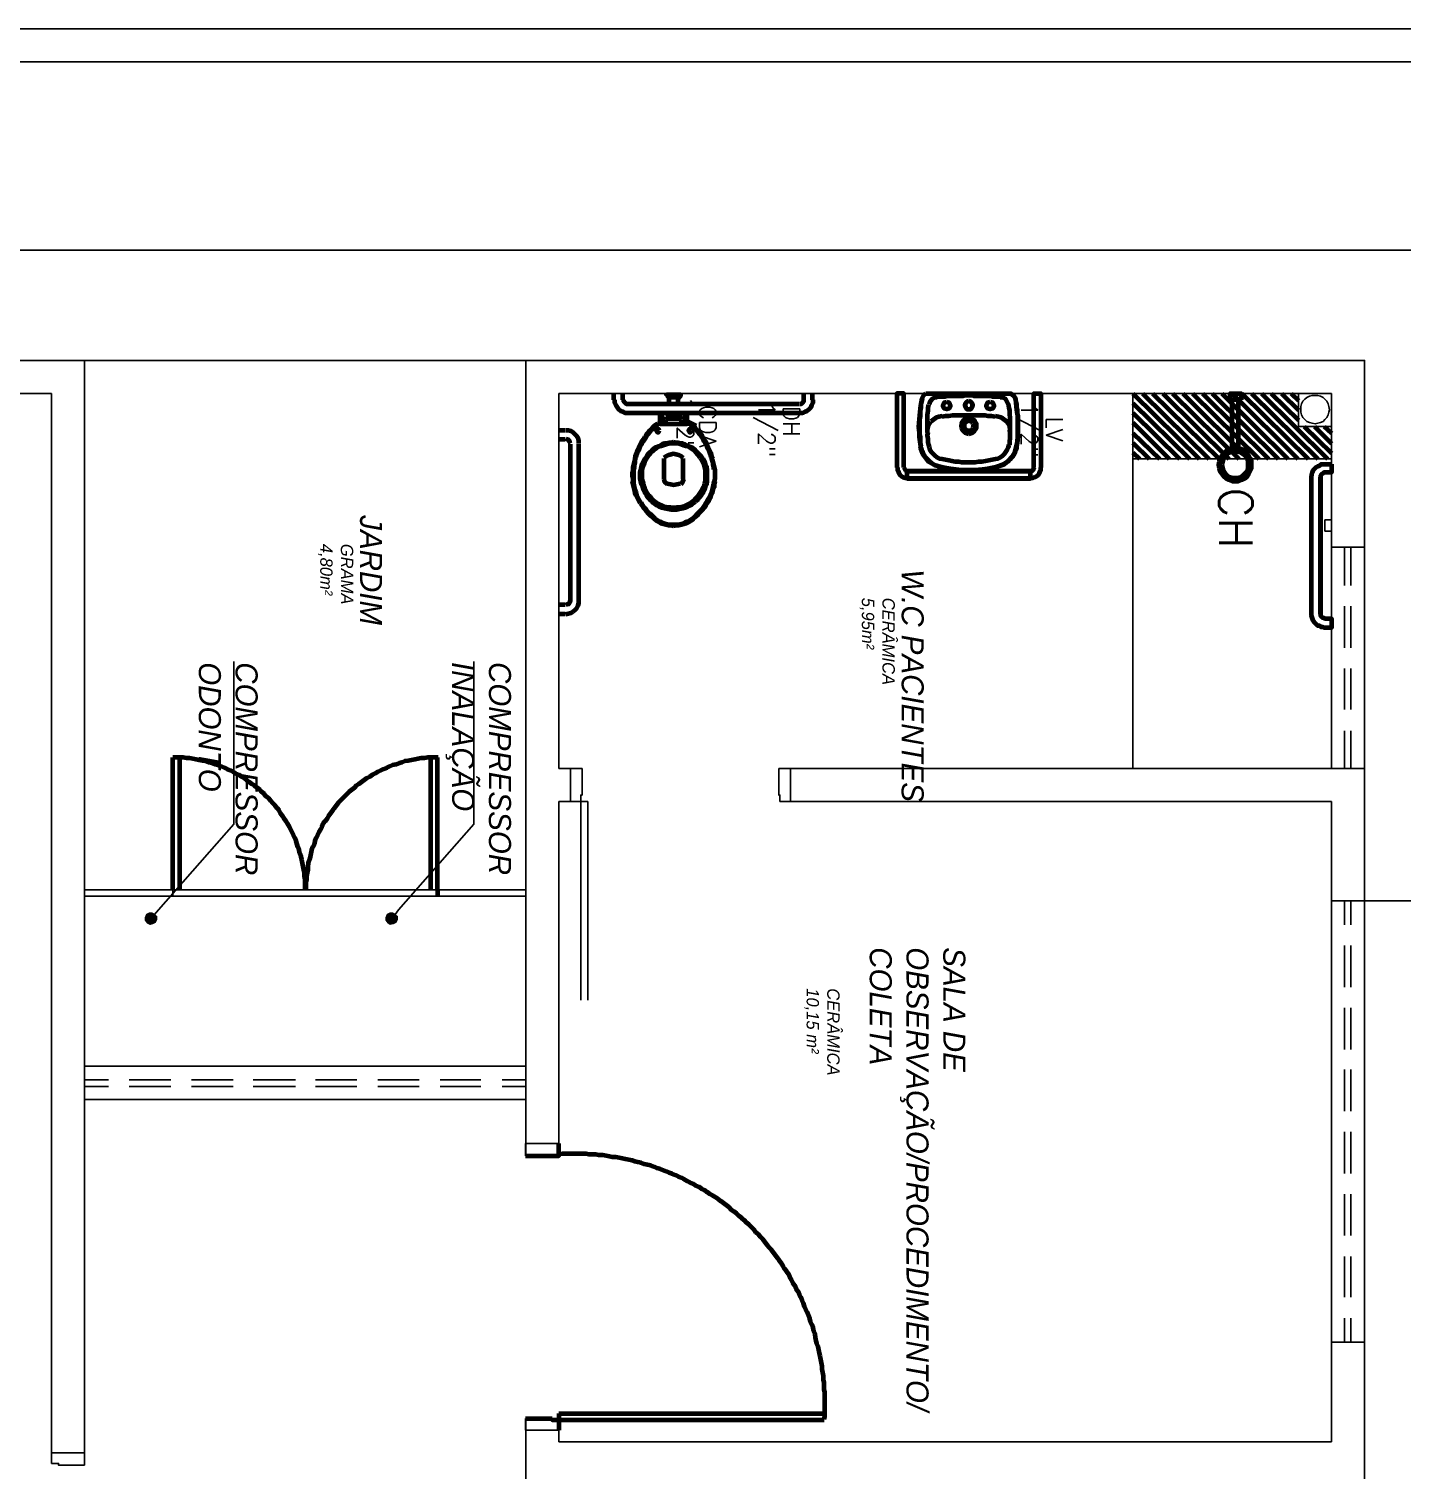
# Model space of a CAD drawing. Header units: millimetres. Extents: x 2273 to 2522, y 1034 to 1187.
# Drawn here: x 2402.55 to 2408.77, y 1179.1 to 1185.63 of the extents above; entities that cross this region are included whole.
import ezdxf
from ezdxf.enums import TextEntityAlignment as Align

# ---------------------------------------------------------------- set-up
doc = ezdxf.new("R2010")
doc.units = ezdxf.units.MM
doc.layers.add('LAYER8', color=8, linetype='Continuous')
doc.layers.add('PAREDES', color=4, linetype='Continuous', lineweight=100)
doc.styles.add('Romans', font='romans.shx')
doc.styles.get("Standard").update_dxf_attribs({"font": 'arial.ttf'})

# ---------------------------------------------------------------- blocks, each defined once
blk = doc.blocks.new('RT')
at = {"color": 0, "linetype": 'ByBlock'}
for p, q in [((116.7956, 155.2833), (116.8515, 155.2833)), ((118.0426, 155.2833), (118.0956, 155.2833))]:
    blk.add_line(p, q, dxfattribs=at)
at = {"layer": 'PAREDES', "color": 0, "linetype": 'Continuous'}
for points in [[(118.0456, 156.6363), (118.0309, 156.6392), (118.0162, 156.6392), (118.0015, 156.6392), (117.9838, 156.6392), (117.9691, 156.6392), (117.9544, 156.6392), (117.9397, 156.6392), (117.925, 156.6392), (117.9103, 156.6363), (117.8956, 156.6363), (117.8809, 156.6363), (117.8662, 156.6333), (117.8485, 156.6333), (117.8338, 156.6304), (117.8191, 156.6275), (117.8044, 156.6275), (117.7897, 156.6245), (117.775, 156.6216), (117.7603, 156.6186), (117.7456, 156.6157), (117.7309, 156.6127), (117.7162, 156.6098), (117.7044, 156.6039), (117.6897, 156.601), (117.675, 156.598), (117.6603, 156.5951), (117.6456, 156.5892), (117.6309, 156.5863), (117.6162, 156.5804), (117.6044, 156.5745), (117.5897, 156.5716), (117.575, 156.5657), (117.5603, 156.5598), (117.5485, 156.5539), (117.5338, 156.548), (117.5191, 156.5422), (117.5073, 156.5363), (117.4926, 156.5304), (117.4809, 156.5245), (117.4662, 156.5186), (117.4544, 156.5098), (117.4397, 156.5039), (117.4279, 156.4951), (117.4132, 156.4892), (117.4015, 156.4804), (117.3867, 156.4745), (117.375, 156.4657), (117.3632, 156.4569), (117.3515, 156.451), (117.3367, 156.4422), (117.325, 156.4333), (117.3132, 156.4245), (117.3015, 156.4157), (117.2897, 156.4069), (117.2779, 156.398), (117.2662, 156.3863), (117.2544, 156.3775), (117.2426, 156.3686), (117.2309, 156.3598), (117.2191, 156.348), (117.2073, 156.3392), (117.1985, 156.3275), (117.1867, 156.3186), (117.175, 156.3069), (117.1632, 156.2951), (117.1544, 156.2833), (117.1426, 156.2745), (117.1338, 156.2627), (117.125, 156.251), (117.1132, 156.2392), (117.1044, 156.2275), (117.0956, 156.2157), (117.0838, 156.2039), (117.075, 156.1922), (117.0662, 156.1804), (117.0573, 156.1686), (117.0485, 156.1569), (117.0397, 156.1451), (117.0309, 156.1304), (117.025, 156.1186), (117.0162, 156.1069), (117.0073, 156.0951), (117.0015, 156.0804), (116.9926, 156.0686), (116.9867, 156.0539), (116.9779, 156.0422), (116.972, 156.0275), (116.9662, 156.0157), (116.9573, 156.001), (116.9515, 155.9892), (116.9456, 155.9745), (116.9397, 155.9627), (116.9338, 155.948), (116.9279, 155.9333), (116.922, 155.9216), (116.9162, 155.9069), (116.9103, 155.8922), (116.9073, 155.8775), (116.9015, 155.8657), (116.8956, 155.851), (116.8926, 155.8363), (116.8897, 155.8216), (116.8838, 155.8069), (116.8809, 155.7922), (116.8779, 155.7775), (116.872, 155.7657), (116.8691, 155.751), (116.8662, 155.7363), (116.8632, 155.7216), (116.8603, 155.7069), (116.8573, 155.6922), (116.8573, 155.6775), (116.8544, 155.6627), (116.8515, 155.648), (116.8485, 155.6333), (116.8485, 155.6157), (116.8456, 155.601), (116.8456, 155.5863), (116.8456, 155.5716), (116.8426, 155.5569), (116.8426, 155.5422), (116.8426, 155.5275), (116.8426, 155.5127), (116.8426, 155.498), (116.8426, 155.4804), (116.8426, 155.4657), (116.8426, 155.451), (116.8462, 155.4333)], [(118.0191, 155.4333), (118.0191, 156.6363)], [(118.0191, 155.4333), (118.0485, 155.4333), (118.0485, 156.6363)], [(116.8515, 155.2833), (116.8515, 155.4333), (116.7956, 155.4333)], [(118.0426, 155.4039), (118.0485, 155.4039), (118.0485, 155.4333), (118.0956, 155.4333)], [(118.0426, 155.2833), (118.0426, 155.4039)]]:
    blk.add_lwpolyline(points, dxfattribs=at)
blk = doc.blocks.new('O')
at = {"layer": 'PAREDES', "color": 252, "linetype": 'Continuous'}
for points in [[(63.0475, 158.6186), (63.3446, 158.9186)], [(63.1975, 158.9039), (63.227, 158.9363)], [(63.1975, 158.8598), (63.274, 158.9363)], [(63.1975, 158.8127), (63.3181, 158.9363)], [(63.0475, 158.5745), (63.3446, 158.8745)], [(63.0475, 158.5304), (63.3446, 158.8304)], [(63.0475, 158.7539), (63.0799, 158.7863)], [(63.0475, 158.7098), (63.124, 158.7863)], [(63.0475, 158.6627), (63.1681, 158.7863)], [(63.0475, 158.4863), (63.3446, 158.7833)], [(63.0475, 158.4392), (63.3446, 158.7392)], [(63.0475, 158.3951), (63.3446, 158.6951)], [(63.0475, 158.351), (63.3446, 158.651)], [(63.0475, 158.3069), (63.3446, 158.6069)], [(63.0475, 158.2627), (63.3446, 158.5598)], [(63.0475, 158.2157), (63.3446, 158.5157)], [(63.0475, 158.1716), (63.3446, 158.4716)], [(63.0475, 158.1245), (63.3446, 158.4275)], [(63.0475, 158.0804), (63.3446, 158.3804)], [(63.0475, 158.0363), (63.3446, 158.3363)], [(63.0917, 158.0363), (63.3446, 158.2922)], [(63.1358, 158.0363), (63.3446, 158.248)], [(63.1799, 158.0363), (63.3446, 158.201)], [(63.227, 158.0363), (63.3446, 158.1569)], [(63.2711, 158.0363), (63.3446, 158.1098)], [(63.3152, 158.0363), (63.3446, 158.0657)]]:
    blk.add_lwpolyline(points, dxfattribs=at)
blk = doc.blocks.new('LL')
at = {"layer": 'PAREDES', "color": 0, "linetype": 'Continuous'}
for points in [[(63.274, 155.5245), (63.2623, 155.5245), (63.2505, 155.5216), (63.2417, 155.5157), (63.2328, 155.5069), (63.224, 155.498), (63.2181, 155.4892), (63.2152, 155.4775), (63.2152, 155.4657)], [(63.9887, 155.5245), (63.277, 155.5245)], [(64.0475, 155.4657), (64.0446, 155.4775), (64.0417, 155.4892), (64.0358, 155.498), (64.0299, 155.5069), (64.0211, 155.5157), (64.0093, 155.5216), (63.9975, 155.5245), (63.9858, 155.5245)], [(63.2152, 155.4627), (63.2152, 155.4333)], [(63.274, 155.4863), (63.2681, 155.4833), (63.2593, 155.4804), (63.2564, 155.4716), (63.2534, 155.4657)], [(63.2564, 155.4627), (63.2564, 155.4333)], [(63.9887, 155.4863), (63.277, 155.4863)], [(64.0064, 155.4657), (64.0034, 155.4716), (64.0005, 155.4804), (63.9946, 155.4833), (63.9858, 155.4863)], [(64.0064, 155.4627), (64.0064, 155.4333)], [(64.0475, 155.4627), (64.0475, 155.4333)]]:
    blk.add_lwpolyline(points, dxfattribs=at)
blk = doc.blocks.new('RER')
at = {"layer": 'PAREDES', "color": 0, "linetype": 'Continuous'}
for points in [[(63.3828, 157.5863), (63.0475, 157.5863), (63.0475, 157.6186), (63.3828, 157.6186)], [(63.4299, 157.5716), (63.4299, 157.5833), (63.427, 157.5922), (63.424, 157.598), (63.4181, 157.6069), (63.4093, 157.6127), (63.4005, 157.6157), (63.3917, 157.6186), (63.3828, 157.6186)], [(63.4005, 157.5716), (63.3946, 157.5833), (63.3828, 157.5892)], [(63.4328, 157.5716), (63.4328, 157.0127), (63.4005, 157.0127), (63.4005, 157.5716)], [(63.4328, 157.0127), (63.4328, 157.5716), (63.4005, 157.5716), (63.4005, 157.0127)], [(63.0475, 157.098), (63.0475, 157.4833), (63.0564, 157.4951), (63.0711, 157.5039), (63.1064, 157.5069), (63.1328, 157.5098), (63.1475, 157.5127), (63.1799, 157.5127), (63.2093, 157.5127), (63.2299, 157.5127), (63.2475, 157.5127), (63.2623, 157.5127), (63.2858, 157.5069), (63.2858, 157.5069), (63.3123, 157.501), (63.3123, 157.501), (63.3328, 157.4892), (63.3475, 157.4775), (63.3623, 157.4598), (63.3711, 157.4451), (63.3799, 157.4186), (63.3828, 157.4069), (63.3887, 157.3775), (63.3917, 157.3539), (63.3946, 157.3216), (63.3946, 157.2922), (63.3946, 157.2569), (63.3887, 157.2098), (63.3828, 157.1745), (63.374, 157.1392), (63.3593, 157.1127), (63.3387, 157.098), (63.3211, 157.0833), (63.2975, 157.0745), (63.2858, 157.0745), (63.2446, 157.0686), (63.224, 157.0686), (63.2005, 157.0657), (63.1652, 157.0686), (63.1328, 157.0716), (63.1034, 157.0745), (63.0711, 157.0804), (63.0564, 157.0863), (63.0475, 157.098)], [(63.0975, 157.4716), (63.0858, 157.4657), (63.074, 157.4598), (63.0681, 157.448), (63.0652, 157.4363)], [(63.2858, 157.5098), (63.2711, 157.5127), (63.2593, 157.5127), (63.2446, 157.5157), (63.2328, 157.5157), (63.2181, 157.5157), (63.2034, 157.5157), (63.1917, 157.5157), (63.177, 157.5157), (63.1652, 157.5157), (63.1505, 157.5157), (63.1387, 157.5127), (63.124, 157.5127), (63.1123, 157.5098), (63.0975, 157.5098), (63.0858, 157.5069), (63.0711, 157.5039)], [(63.2211, 157.4775), (63.2064, 157.4804), (63.1887, 157.4804), (63.174, 157.4804), (63.1593, 157.4804), (63.1417, 157.4775), (63.127, 157.4775), (63.1123, 157.4745), (63.0946, 157.4716)], [(63.224, 157.4804), (63.2123, 157.4804), (63.1975, 157.4775), (63.1858, 157.4716), (63.174, 157.4627)], [(63.2799, 157.4775), (63.2652, 157.4775), (63.2505, 157.4804), (63.2387, 157.4804), (63.224, 157.4804)], [(63.3446, 157.4127), (63.3417, 157.4245), (63.3358, 157.4363), (63.3299, 157.4451), (63.3211, 157.4539), (63.3123, 157.4598), (63.3034, 157.4657), (63.2917, 157.4716), (63.2799, 157.4745)], [(63.3799, 157.4216), (63.377, 157.4304), (63.374, 157.4363), (63.3711, 157.4451), (63.3681, 157.4539), (63.3564, 157.4686), (63.3446, 157.4804), (63.3328, 157.4922), (63.3181, 157.501), (63.3093, 157.5039), (63.3034, 157.5069), (63.2946, 157.5098), (63.2858, 157.5098)], [(63.0623, 157.4363), (63.0623, 157.4275), (63.0623, 157.4186), (63.0623, 157.4098), (63.0623, 157.401), (63.0593, 157.3922), (63.0593, 157.3833), (63.0593, 157.3745), (63.0593, 157.3657), (63.0593, 157.3569), (63.0593, 157.348), (63.0593, 157.3392), (63.0593, 157.3275), (63.0593, 157.3186), (63.0564, 157.3098), (63.0564, 157.301), (63.0564, 157.2922)], [(63.0858, 157.3892), (63.0887, 157.401), (63.1034, 157.4069), (63.1152, 157.401), (63.1181, 157.3892), (63.1152, 157.3775), (63.1034, 157.3716), (63.0887, 157.3775), (63.0858, 157.3892)], [(63.1534, 157.4098), (63.1505, 157.3951), (63.1505, 157.3804), (63.1475, 157.3657), (63.1475, 157.351), (63.1475, 157.3363), (63.1475, 157.3216), (63.1475, 157.3069), (63.1475, 157.2922)], [(63.174, 157.4627), (63.1652, 157.451), (63.1564, 157.4392), (63.1534, 157.4275), (63.1505, 157.4127)], [(63.3593, 157.2922), (63.3593, 157.3069), (63.3593, 157.3216), (63.3564, 157.3363), (63.3564, 157.351), (63.3534, 157.3686), (63.3505, 157.3833), (63.3475, 157.398), (63.3446, 157.4127)], [(63.3946, 157.2922), (63.3946, 157.3098), (63.3946, 157.3245), (63.3917, 157.3422), (63.3917, 157.3569), (63.3887, 157.3745), (63.3858, 157.3892), (63.3828, 157.4039), (63.3799, 157.4216)], [(63.0564, 157.2922), (63.0564, 157.2833), (63.0564, 157.2745), (63.0593, 157.2657), (63.0593, 157.2569), (63.0593, 157.248), (63.0593, 157.2392), (63.0593, 157.2304), (63.0593, 157.2216), (63.0593, 157.2098), (63.0593, 157.201), (63.0593, 157.1922), (63.0623, 157.1833), (63.0623, 157.1745), (63.0623, 157.1657), (63.0623, 157.1569), (63.0623, 157.148)], [(63.1181, 157.2922), (63.1181, 157.301), (63.1093, 157.3069), (63.1005, 157.3098), (63.0917, 157.3069), (63.0858, 157.301), (63.0828, 157.2922)], [(63.0828, 157.2922), (63.0858, 157.2833), (63.0917, 157.2775), (63.1005, 157.2745), (63.1093, 157.2775), (63.1181, 157.2833), (63.1181, 157.2922)], [(63.1475, 157.2922), (63.1475, 157.2775), (63.1475, 157.2627), (63.1475, 157.248), (63.1475, 157.2333), (63.1475, 157.2186), (63.1505, 157.201), (63.1505, 157.1863), (63.1534, 157.1716)], [(63.2299, 157.2922), (63.227, 157.301), (63.224, 157.3098), (63.2181, 157.3186), (63.2123, 157.3216), (63.2034, 157.3275), (63.1946, 157.3275), (63.1858, 157.3275), (63.177, 157.3216), (63.1681, 157.3186), (63.1652, 157.3098), (63.1593, 157.301), (63.1593, 157.2922)], [(63.1593, 157.2922), (63.1593, 157.2833), (63.1652, 157.2745), (63.1681, 157.2686), (63.177, 157.2627), (63.1858, 157.2598), (63.1946, 157.2569), (63.2034, 157.2598), (63.2123, 157.2627), (63.2181, 157.2686), (63.224, 157.2745), (63.227, 157.2833), (63.2299, 157.2922)], [(63.2152, 157.2922), (63.2152, 157.301), (63.2093, 157.3098), (63.2034, 157.3127), (63.1946, 157.3157), (63.1858, 157.3127), (63.1799, 157.3098), (63.174, 157.301), (63.1711, 157.2922)], [(63.1711, 157.2922), (63.174, 157.2833), (63.1799, 157.2775), (63.1858, 157.2716), (63.1946, 157.2716), (63.2034, 157.2716), (63.2093, 157.2775), (63.2152, 157.2833), (63.2152, 157.2922)], [(63.3446, 157.1716), (63.3475, 157.1863), (63.3505, 157.201), (63.3534, 157.2157), (63.3564, 157.2304), (63.3564, 157.2451), (63.3593, 157.2598), (63.3593, 157.2775), (63.3593, 157.2922)], [(63.3799, 157.1627), (63.3828, 157.1775), (63.3858, 157.1951), (63.3887, 157.2098), (63.3917, 157.2245), (63.3917, 157.2422), (63.3946, 157.2569), (63.3946, 157.2745), (63.3946, 157.2922)], [(63.0858, 157.1922), (63.0887, 157.2039), (63.1034, 157.2098), (63.1152, 157.2039), (63.1181, 157.1922), (63.1152, 157.1804), (63.1034, 157.1745), (63.0887, 157.1804), (63.0858, 157.1922)], [(63.0652, 157.148), (63.0681, 157.1363), (63.074, 157.1245), (63.0858, 157.1157), (63.0975, 157.1127)], [(63.1505, 157.1716), (63.1534, 157.1569), (63.1564, 157.1451), (63.1652, 157.1333), (63.174, 157.1216)], [(63.2799, 157.1098), (63.2917, 157.1127), (63.3034, 157.1157), (63.3123, 157.1216), (63.3211, 157.1304), (63.3299, 157.1392), (63.3358, 157.148), (63.3417, 157.1598), (63.3446, 157.1716)], [(63.2858, 157.0716), (63.2946, 157.0745), (63.3034, 157.0775), (63.3093, 157.0804), (63.3181, 157.0833), (63.3328, 157.0922), (63.3446, 157.1039), (63.3564, 157.1157), (63.3681, 157.1304), (63.3711, 157.1363), (63.374, 157.1451), (63.377, 157.1539), (63.3799, 157.1627)], [(63.0711, 157.0804), (63.0858, 157.0775), (63.0975, 157.0745), (63.1123, 157.0745), (63.124, 157.0716), (63.1387, 157.0716), (63.1505, 157.0716), (63.1652, 157.0686), (63.177, 157.0686), (63.1917, 157.0686), (63.2034, 157.0686), (63.2181, 157.0686), (63.2328, 157.0686), (63.2446, 157.0716), (63.2593, 157.0716), (63.2711, 157.0716), (63.2858, 157.0745)], [(63.0975, 157.1098), (63.1123, 157.1069), (63.127, 157.1069), (63.1446, 157.1039), (63.1593, 157.1039), (63.174, 157.1039), (63.1917, 157.1039), (63.2064, 157.1039), (63.2211, 157.1039)], [(63.174, 157.1186), (63.1858, 157.1127), (63.1975, 157.1069), (63.2123, 157.1039), (63.224, 157.1039)], [(63.224, 157.1069), (63.2387, 157.1039), (63.2534, 157.1069), (63.2681, 157.1069), (63.2799, 157.1098)], [(63.3828, 156.9686), (63.3917, 156.9686), (63.4005, 156.9716), (63.4093, 156.9745), (63.4181, 156.9804), (63.424, 156.9892), (63.427, 156.9951), (63.4299, 157.0039), (63.4299, 157.0157)], [(63.3828, 156.998), (63.3946, 157.0039), (63.4005, 157.0127)], [(63.3828, 156.998), (63.0475, 156.998), (63.0475, 156.9657), (63.3828, 156.9657)]]:
    blk.add_lwpolyline(points, dxfattribs=at)
blk = doc.blocks.new('FG')
at = {"layer": 'PAREDES', "color": 0, "linetype": 'Continuous'}
for points in [[(63.3446, 156.1333), (63.3328, 156.1275), (63.3181, 156.1245), (63.3064, 156.1186), (63.2946, 156.1127), (63.2799, 156.1069), (63.2681, 156.101), (63.2564, 156.0922), (63.2446, 156.0863)], [(63.3917, 156.1363), (63.3828, 156.1363), (63.3711, 156.1333), (63.3623, 156.1333), (63.3534, 156.1304), (63.3446, 156.1275), (63.3358, 156.1245), (63.324, 156.1216), (63.3152, 156.1186), (63.3064, 156.1157), (63.2975, 156.1098), (63.2887, 156.1069), (63.2799, 156.101), (63.2711, 156.098), (63.2652, 156.0922), (63.2564, 156.0892), (63.2475, 156.0833)], [(63.4446, 156.1069), (63.4328, 156.1069), (63.4181, 156.1069), (63.4064, 156.1069), (63.3946, 156.1069), (63.3799, 156.1039), (63.3681, 156.098), (63.3564, 156.0951), (63.3446, 156.0892)], [(63.4475, 156.1392), (63.4328, 156.1422), (63.4211, 156.1422), (63.4093, 156.1422), (63.3946, 156.1422), (63.3828, 156.1392), (63.3711, 156.1363), (63.3593, 156.1333), (63.3475, 156.1304)], [(63.4475, 156.098), (63.4328, 156.098), (63.4211, 156.098), (63.4093, 156.098), (63.3946, 156.098), (63.3828, 156.0951), (63.3711, 156.0922), (63.3593, 156.0863), (63.3475, 156.0804)], [(63.5446, 156.1069), (63.5328, 156.1157), (63.5211, 156.1216), (63.5093, 156.1245), (63.4975, 156.1304), (63.4828, 156.1333), (63.4711, 156.1392), (63.4593, 156.1392), (63.4446, 156.1422)], [(63.5417, 156.1039), (63.5299, 156.1098), (63.5211, 156.1157), (63.5064, 156.1216), (63.4946, 156.1275), (63.4828, 156.1304), (63.4711, 156.1333), (63.4564, 156.1363), (63.4446, 156.1392)], [(63.5358, 156.0539), (63.527, 156.0657), (63.5181, 156.0716), (63.5064, 156.0804), (63.4946, 156.0892), (63.4828, 156.0951), (63.4711, 156.098), (63.4593, 156.1039), (63.4446, 156.1069)], [(63.524, 156.0539), (63.5152, 156.0627), (63.5064, 156.0686), (63.4975, 156.0745), (63.4887, 156.0804), (63.477, 156.0863), (63.4681, 156.0922), (63.4564, 156.0951), (63.4446, 156.098)], [(63.6123, 156.0422), (63.6034, 156.051), (63.5946, 156.0598), (63.5887, 156.0657), (63.5799, 156.0745), (63.5711, 156.0833), (63.5623, 156.0892), (63.5534, 156.0951), (63.5417, 156.101)], [(63.6152, 156.0422), (63.6064, 156.0539), (63.6005, 156.0627), (63.5917, 156.0686), (63.5828, 156.0775), (63.574, 156.0863), (63.5652, 156.0922), (63.5534, 156.101), (63.5446, 156.1069)], [(63.1887, 156.0363), (63.1858, 156.0275)], [(63.2446, 156.0863), (63.2387, 156.0833), (63.2299, 156.0775), (63.224, 156.0716), (63.2152, 156.0627), (63.2093, 156.0569), (63.2005, 156.051), (63.1946, 156.0451), (63.1887, 156.0363)], [(63.2475, 156.0833), (63.2387, 156.0775), (63.2328, 156.0716), (63.224, 156.0657), (63.2152, 156.0598), (63.2093, 156.051), (63.2005, 156.0451), (63.1946, 156.0363), (63.1887, 156.0304)], [(63.2152, 156.0363), (63.2093, 156.0333), (63.2093, 156.0275), (63.2093, 156.0245), (63.2152, 156.0216), (63.2211, 156.0245), (63.224, 156.0275), (63.2211, 156.0333), (63.2152, 156.0363)], [(63.3475, 156.0863), (63.3387, 156.0833), (63.3299, 156.0775), (63.3211, 156.0686), (63.3152, 156.0627), (63.3093, 156.0569), (63.3005, 156.048), (63.2946, 156.0392), (63.2917, 156.0304), (63.2858, 156.0216), (63.2828, 156.0127), (63.277, 156.0039), (63.274, 155.9951), (63.274, 155.9863), (63.2711, 155.9745), (63.2711, 155.9657), (63.2681, 155.9539)], [(63.3475, 156.0804), (63.3387, 156.0745), (63.3299, 156.0686), (63.324, 156.0627), (63.3152, 156.0569), (63.3093, 156.051), (63.3034, 156.0422), (63.2975, 156.0333), (63.2917, 156.0275), (63.2887, 156.0186), (63.2858, 156.0098), (63.2828, 156.001), (63.2799, 155.9922), (63.277, 155.9833), (63.274, 155.9745), (63.274, 155.9627), (63.274, 155.9539)], [(63.5652, 155.9539), (63.5623, 155.9686), (63.5623, 155.9833), (63.5593, 155.9951), (63.5534, 156.0098), (63.5475, 156.0216), (63.5417, 156.0333), (63.5328, 156.0451), (63.524, 156.0539)], [(63.574, 155.9539), (63.574, 155.9686), (63.5711, 155.9804), (63.5681, 155.9951), (63.5652, 156.0069), (63.5593, 156.0186), (63.5534, 156.0333), (63.5446, 156.0422), (63.5387, 156.0539)], [(63.6417, 155.9539), (63.6417, 155.9657), (63.6417, 155.9775), (63.6387, 155.9892), (63.6358, 156.001), (63.6299, 156.0098), (63.627, 156.0216), (63.6211, 156.0304), (63.6123, 156.0422)], [(63.6475, 155.9539), (63.6446, 155.9657), (63.6446, 155.9775), (63.6417, 155.9892), (63.6387, 156.001), (63.6358, 156.0127), (63.6299, 156.0245), (63.624, 156.0333), (63.6152, 156.0451)], [(63.0564, 155.9863), (63.0475, 155.9863)], [(63.0534, 155.9863), (63.0534, 155.9216)], [(63.0652, 155.9745), (63.0623, 155.9833), (63.0534, 155.9863)], [(63.0946, 155.9745), (63.0652, 155.9745), (63.0652, 155.9333)], [(63.1858, 156.0275), (63.1858, 156.0245), (63.1858, 156.0157), (63.1358, 156.0157)], [(63.1505, 155.9745), (63.1358, 155.9745)], [(63.1858, 156.0069), (63.1417, 156.0069)], [(63.1505, 155.9892), (63.1475, 155.9863)], [(63.1505, 155.9863), (63.1505, 155.9539)], [(63.1623, 155.9922), (63.1534, 155.9922)], [(63.1534, 155.9922), (63.1534, 155.9892)], [(63.1623, 155.9922), (63.1652, 155.9922)], [(63.1623, 155.9892), (63.1623, 155.9539), (63.1623, 155.9186)], [(63.177, 155.9892), (63.1681, 155.9892)], [(63.177, 155.9922), (63.1828, 155.9922), (63.1858, 155.998)], [(63.1858, 156.0275), (63.1858, 156.0245)], [(63.1858, 155.8922), (63.1858, 155.9539), (63.1858, 156.0157)], [(63.3387, 155.998), (63.3328, 155.9892), (63.327, 155.9775), (63.324, 155.9657), (63.3211, 155.9539), (63.324, 155.9422), (63.327, 155.9304), (63.3328, 155.9186), (63.3387, 155.9098)], [(63.4358, 155.998), (63.3417, 155.998)], [(63.4593, 155.9863), (63.4475, 155.9951), (63.4358, 156.001)], [(63.4564, 155.9245), (63.4593, 155.9392), (63.4623, 155.9539), (63.4593, 155.9686), (63.4564, 155.9833)], [(63.0564, 155.9216), (63.0475, 155.9216)], [(63.0534, 155.9245), (63.0623, 155.9275), (63.0652, 155.9333)], [(63.0946, 155.9333), (63.0652, 155.9333)], [(63.1505, 155.9333), (63.1358, 155.9333)], [(63.1358, 155.9039), (63.1417, 155.901)], [(63.1417, 155.901), (63.1858, 155.901)], [(63.1475, 155.9216), (63.1505, 155.9186)], [(63.1505, 155.9216), (63.1505, 155.9539)], [(63.1534, 155.9186), (63.1534, 155.9186)], [(63.1534, 155.9157), (63.1623, 155.9157)], [(63.1652, 155.9186), (63.1623, 155.9157)], [(63.177, 155.9186), (63.1681, 155.9186)], [(63.1858, 155.9098), (63.1828, 155.9157), (63.177, 155.9186)], [(63.2681, 155.9539), (63.2711, 155.9422), (63.2711, 155.9333), (63.274, 155.9245), (63.274, 155.9127), (63.277, 155.9039), (63.2828, 155.8951), (63.2858, 155.8863), (63.2917, 155.8775), (63.2946, 155.8686), (63.3005, 155.8598), (63.3093, 155.8539), (63.3152, 155.8451), (63.3211, 155.8392), (63.3299, 155.8333), (63.3387, 155.8275), (63.3475, 155.8216)], [(63.274, 155.9539), (63.274, 155.9451), (63.274, 155.9363), (63.277, 155.9245), (63.2799, 155.9157), (63.2828, 155.9069), (63.2858, 155.898), (63.2887, 155.8892), (63.2917, 155.8804), (63.2975, 155.8745), (63.3034, 155.8657), (63.3093, 155.8598), (63.3152, 155.851), (63.324, 155.8451), (63.3299, 155.8392), (63.3387, 155.8333), (63.3475, 155.8275)], [(63.3417, 155.9098), (63.4358, 155.9098)], [(63.4358, 155.9098), (63.4475, 155.9127), (63.4593, 155.9245)], [(63.524, 155.8539), (63.5328, 155.8627), (63.5417, 155.8745), (63.5475, 155.8863), (63.5534, 155.901), (63.5593, 155.9127), (63.5623, 155.9275), (63.5623, 155.9392), (63.5652, 155.9539)], [(63.5387, 155.8539), (63.5446, 155.8657), (63.5534, 155.8775), (63.5593, 155.8892), (63.5652, 155.901), (63.5681, 155.9127), (63.5711, 155.9275), (63.574, 155.9422), (63.574, 155.9539)], [(63.6123, 155.8657), (63.6211, 155.8775), (63.627, 155.8863), (63.6299, 155.898), (63.6358, 155.9098), (63.6387, 155.9186), (63.6417, 155.9304), (63.6417, 155.9422), (63.6417, 155.9539)], [(63.6152, 155.8657), (63.624, 155.8745), (63.6299, 155.8863), (63.6358, 155.8951), (63.6387, 155.9069), (63.6417, 155.9186), (63.6446, 155.9304), (63.6446, 155.9422), (63.6475, 155.9539)], [(63.6417, 155.9539), (63.6417, 155.9539)], [(63.1358, 155.8922), (63.1858, 155.8922), (63.1858, 155.8833), (63.1858, 155.8804)], [(63.1858, 155.8863), (63.1858, 155.8804)], [(63.1858, 155.8804), (63.1887, 155.8745)], [(63.1887, 155.8804), (63.1946, 155.8745), (63.2005, 155.8657), (63.2093, 155.8598), (63.2152, 155.851), (63.224, 155.8451), (63.2328, 155.8392), (63.2387, 155.8333), (63.2475, 155.8275)], [(63.1887, 155.8745), (63.1946, 155.8657), (63.2005, 155.8598), (63.2093, 155.8539), (63.2152, 155.8451), (63.224, 155.8392), (63.2299, 155.8333), (63.2387, 155.8275), (63.2446, 155.8245)], [(63.2152, 155.8892), (63.2093, 155.8863), (63.2093, 155.8833), (63.2093, 155.8775), (63.2152, 155.8745), (63.2211, 155.8775), (63.224, 155.8833), (63.2211, 155.8863), (63.2152, 155.8892)], [(63.4446, 155.8039), (63.4593, 155.8069), (63.4711, 155.8127), (63.4828, 155.8157), (63.4946, 155.8216), (63.5064, 155.8304), (63.5181, 155.8363), (63.527, 155.8451), (63.5358, 155.8569)], [(63.4446, 155.8127), (63.4564, 155.8157), (63.4681, 155.8186), (63.477, 155.8216), (63.4887, 155.8275), (63.4975, 155.8333), (63.5064, 155.8392), (63.5152, 155.848), (63.524, 155.8539)], [(63.5417, 155.8069), (63.5534, 155.8127), (63.5623, 155.8186), (63.5711, 155.8275), (63.5799, 155.8333), (63.5887, 155.8422), (63.5946, 155.851), (63.6034, 155.8598), (63.6123, 155.8686)], [(63.5446, 155.8039), (63.5534, 155.8098), (63.5652, 155.8157), (63.574, 155.8245), (63.5828, 155.8304), (63.5917, 155.8392), (63.6005, 155.848), (63.6064, 155.8569), (63.6152, 155.8657)], [(63.2446, 155.8216), (63.2564, 155.8157), (63.2681, 155.8069), (63.2799, 155.801), (63.2946, 155.7951), (63.3064, 155.7892), (63.3181, 155.7863), (63.3328, 155.7804), (63.3446, 155.7775)], [(63.2475, 155.8275), (63.2564, 155.8216), (63.2652, 155.8157), (63.2711, 155.8098), (63.2799, 155.8069), (63.2887, 155.801), (63.2975, 155.798), (63.3064, 155.7951), (63.3152, 155.7892), (63.324, 155.7863), (63.3358, 155.7833), (63.3446, 155.7804), (63.3534, 155.7775), (63.3623, 155.7775), (63.3711, 155.7745), (63.3828, 155.7745), (63.3917, 155.7716)], [(63.3446, 155.8216), (63.3564, 155.8157), (63.3681, 155.8098), (63.3799, 155.8069), (63.3946, 155.8039), (63.4064, 155.801), (63.4181, 155.801), (63.4328, 155.801), (63.4446, 155.8039)], [(63.3475, 155.8275), (63.3593, 155.8216), (63.3711, 155.8186), (63.3828, 155.8127), (63.3946, 155.8098), (63.4093, 155.8098), (63.4211, 155.8098), (63.4328, 155.8098), (63.4475, 155.8127)], [(63.3475, 155.7775), (63.3593, 155.7745), (63.3711, 155.7716), (63.3828, 155.7686), (63.3975, 155.7686), (63.4093, 155.7657), (63.4211, 155.7657), (63.4328, 155.7686), (63.4475, 155.7686)], [(63.3917, 155.7716), (63.4064, 155.7716), (63.4181, 155.7716), (63.4328, 155.7716), (63.4446, 155.7716)], [(63.4446, 155.7716), (63.4564, 155.7716), (63.4711, 155.7745), (63.4828, 155.7775), (63.4946, 155.7833), (63.5064, 155.7863), (63.5211, 155.7922), (63.5328, 155.798), (63.5417, 155.8039)], [(63.4446, 155.7657), (63.4593, 155.7686), (63.4711, 155.7716), (63.4828, 155.7745), (63.4975, 155.7775), (63.5093, 155.7833), (63.5211, 155.7892), (63.5328, 155.7951), (63.5446, 155.801)]]:
    blk.add_lwpolyline(points, dxfattribs=at)
blk = doc.blocks.new('D')
at = {"layer": 'PAREDES', "color": 0, "linetype": 'Continuous'}
for points in [[(63.3681, 158.9363), (63.4064, 158.9363), (63.4064, 158.9069), (63.4064, 158.901), (63.4093, 158.898), (63.4123, 158.8951), (63.4152, 158.8892), (63.4181, 158.8892), (63.4211, 158.8863), (63.427, 158.8863), (64.0475, 158.8863), (64.0534, 158.8863), (64.0623, 158.8922), (64.0652, 158.901), (64.0681, 158.9069), (64.0681, 158.9363), (64.1093, 158.9363), (64.1093, 158.9069), (64.1064, 158.898), (64.1064, 158.8892), (64.1005, 158.8833), (64.1005, 158.8745), (64.0946, 158.8686), (64.0858, 158.8598), (64.077, 158.8539), (64.0681, 158.851), (64.0593, 158.848), (64.0534, 158.8451), (64.0475, 158.8451), (63.427, 158.8451), (63.4152, 158.848), (63.4123, 158.848), (63.4064, 158.851), (63.3975, 158.8539), (63.3917, 158.8569), (63.3887, 158.8598), (63.3799, 158.8686), (63.377, 158.8745), (63.374, 158.8833), (63.3681, 158.8892), (63.3681, 158.898), (63.3681, 158.9069), (63.3681, 158.9363)], [(64.0475, 158.8863), (63.427, 158.8863)], [(64.0475, 158.8451), (63.427, 158.8451)]]:
    blk.add_lwpolyline(points, dxfattribs=at)
blk = doc.blocks.new('GF')
at = {"layer": 'PAREDES', "color": 0, "linetype": 'Continuous'}
for points in [[(64.6975, 154.8863), (64.6975, 154.8716), (64.6975, 154.8569), (64.6975, 154.8392), (64.7005, 154.8245), (64.7005, 154.8098), (64.7034, 154.7951), (64.7064, 154.7804), (64.7093, 154.7657), (64.7123, 154.751), (64.7152, 154.7363), (64.7211, 154.7216), (64.724, 154.7098), (64.7299, 154.6951), (64.7328, 154.6804), (64.7387, 154.6657), (64.7446, 154.6539), (64.7505, 154.6392), (64.7564, 154.6275), (64.7623, 154.6127), (64.7711, 154.601), (64.777, 154.5892), (64.7858, 154.5775), (64.7917, 154.5627), (64.8005, 154.551), (64.8093, 154.5392), (64.8181, 154.5275), (64.824, 154.5157), (64.8358, 154.5069), (64.8446, 154.4951), (64.8534, 154.4833), (64.8623, 154.4745), (64.874, 154.4627), (64.8828, 154.4539), (64.8946, 154.4422), (64.9034, 154.4333), (64.9152, 154.4245), (64.927, 154.4157), (64.9387, 154.4069), (64.9505, 154.398), (64.9623, 154.3892), (64.974, 154.3833), (64.9858, 154.3745), (64.9975, 154.3657), (65.0123, 154.3598), (65.024, 154.3539), (65.0358, 154.3451), (65.0505, 154.3392), (65.0623, 154.3333), (65.077, 154.3275), (65.0917, 154.3245), (65.1034, 154.3186), (65.1181, 154.3127), (65.1328, 154.3098), (65.1475, 154.3069), (65.1623, 154.3039), (65.177, 154.298), (65.1917, 154.2951), (65.2064, 154.2951), (65.2211, 154.2922), (65.2358, 154.2892), (65.2505, 154.2892), (65.2652, 154.2863), (65.2799, 154.2863), (65.2975, 154.2863)], [(65.2975, 154.8833), (64.6975, 154.8833)], [(65.2975, 154.8539), (64.6975, 154.8539)], [(65.2975, 154.8833), (65.327, 154.8833)], [(65.2975, 154.2833), (65.2799, 154.2833), (65.2652, 154.2833), (65.2505, 154.2833), (65.2358, 154.2804), (65.2211, 154.2804), (65.2064, 154.2775), (65.1917, 154.2745), (65.177, 154.2716), (65.1623, 154.2686), (65.1475, 154.2657), (65.1328, 154.2598), (65.1181, 154.2569), (65.1034, 154.251), (65.0917, 154.248), (65.077, 154.2422), (65.0623, 154.2363), (65.0505, 154.2304), (65.0358, 154.2245), (65.024, 154.2186), (65.0123, 154.2127), (64.9975, 154.2039), (64.9858, 154.198), (64.974, 154.1892), (64.9623, 154.1804), (64.9505, 154.1716), (64.9387, 154.1657), (64.927, 154.1569), (64.9152, 154.148), (64.9034, 154.1363), (64.8946, 154.1275), (64.8828, 154.1186), (64.874, 154.1069), (64.8623, 154.098), (64.8534, 154.0863), (64.8446, 154.0775), (64.8358, 154.0657), (64.824, 154.0539), (64.8181, 154.0422), (64.8093, 154.0304), (64.8005, 154.0186), (64.7917, 154.0069), (64.7858, 153.9951), (64.777, 153.9833), (64.7711, 153.9686), (64.7623, 153.9569), (64.7564, 153.9451), (64.7505, 153.9304), (64.7446, 153.9186), (64.7387, 153.9039), (64.7328, 153.8892), (64.7299, 153.8775), (64.724, 153.8627), (64.7211, 153.848), (64.7152, 153.8333), (64.7123, 153.8186), (64.7093, 153.8039), (64.7064, 153.7892), (64.7034, 153.7745), (64.7005, 153.7598), (64.7005, 153.7451), (64.6975, 153.7304), (64.6975, 153.7157), (64.6975, 153.701), (64.6975, 153.6833)], [(65.2975, 153.7157), (64.6975, 153.7157)], [(65.2975, 153.6833), (64.6975, 153.6833)]]:
    blk.add_lwpolyline(points, dxfattribs=at)
blk = doc.blocks.new('JYR')
at = {"layer": 'PAREDES', "color": 0, "linetype": 'Continuous'}
for points in [[(63.077, 156.5833), (63.0475, 156.5833)], [(63.1358, 156.5275), (63.1358, 156.5392), (63.1299, 156.551), (63.127, 156.5598), (63.1181, 156.5686), (63.1093, 156.5775), (63.1005, 156.5804), (63.0887, 156.5863), (63.077, 156.5863)], [(63.077, 156.5451), (63.0475, 156.5451)], [(63.0946, 156.5275), (63.0946, 156.5333), (63.0887, 156.5392), (63.0828, 156.5451), (63.077, 156.5451)], [(63.0946, 155.7451), (63.0946, 156.5245)], [(63.1358, 155.7451), (63.1358, 156.5245)], [(63.077, 155.7245), (63.0475, 155.7245)], [(63.077, 155.7275), (63.0828, 155.7275), (63.0887, 155.7333), (63.0946, 155.7392), (63.0946, 155.748)], [(63.077, 155.6863), (63.0887, 155.6863), (63.1005, 155.6922), (63.1093, 155.698), (63.1181, 155.7039), (63.127, 155.7127), (63.1299, 155.7245), (63.1358, 155.7333), (63.1358, 155.748)], [(63.077, 155.6833), (63.0475, 155.6833)]]:
    blk.add_lwpolyline(points, dxfattribs=at)
blk = doc.blocks.new('PEQ')
at = {"layer": 'PAREDES', "color": 0, "linetype": 'Continuous'}
for points in [[(315.0604, 178.0363), (315.0104, 178.0363), (315.0104, 178.0657), (315.0604, 178.0657), (315.0604, 178.0363)], [(315.0192, 177.8157), (315.0192, 178.0363)], [(315.0486, 177.8157), (315.0486, 178.0363)], [(315.0339, 177.6686), (315.0486, 177.6686), (315.0633, 177.6745), (315.0751, 177.6804), (315.0868, 177.6892), (315.0957, 177.701), (315.1015, 177.7128), (315.1074, 177.7275), (315.1074, 177.7422), (315.1074, 177.7569), (315.1015, 177.7716), (315.0957, 177.7833), (315.0868, 177.7951), (315.0751, 177.8039), (315.0633, 177.8128), (315.0486, 177.8157), (315.0339, 177.8186), (315.0192, 177.8157), (315.0045, 177.8128), (314.9927, 177.8039), (314.981, 177.7951), (314.9721, 177.7833), (314.9633, 177.7716), (314.9604, 177.7569), (314.9574, 177.7422), (314.9604, 177.7275), (314.9633, 177.7128), (314.9721, 177.701), (314.981, 177.6892), (314.9927, 177.6804), (315.0045, 177.6745), (315.0192, 177.6686), (315.0339, 177.6686)], [(315.0339, 177.6833), (315.0457, 177.6833), (315.0574, 177.6863), (315.0663, 177.6922), (315.0751, 177.701), (315.0839, 177.7098), (315.0898, 177.7186), (315.0927, 177.7304), (315.0927, 177.7422), (315.0927, 177.7539), (315.0898, 177.7657), (315.0839, 177.7775), (315.0751, 177.7863), (315.0663, 177.7922), (315.0574, 177.7981), (315.0457, 177.801), (315.0339, 177.8039), (315.0221, 177.801), (315.0104, 177.7981), (314.9986, 177.7922), (314.9898, 177.7863), (314.9839, 177.7775), (314.978, 177.7657), (314.9751, 177.7539), (314.9721, 177.7422), (314.9751, 177.7304), (314.978, 177.7186), (314.9839, 177.7098), (314.9898, 177.701), (314.9986, 177.6922), (315.0104, 177.6863), (315.0221, 177.6833), (315.0339, 177.6833)]]:
    blk.add_lwpolyline(points, dxfattribs=at)

msp = doc.modelspace()

# ---------------------------------------------------------------- hatches: boundary and pattern name
at = {"layer": 'LAYER8', "linetype": 'Continuous'}
for points in [[(2403.0813, 1181.6154), (2403.0754, 1181.6007), (2403.1019, 1181.5978), (2403.0813, 1181.6154), (2403.0754, 1181.6007), (2403.1019, 1181.5978), (2403.0754, 1181.589), (2403.0754, 1181.6007), (2403.0813, 1181.6154), (2403.1019, 1181.5978), (2403.0754, 1181.589), (2403.0842, 1181.5772), (2403.1019, 1181.5978)], [(2403.1166, 1181.6154), (2403.1048, 1181.6213), (2403.1019, 1181.5978), (2403.1166, 1181.6154), (2403.1048, 1181.6213), (2403.1019, 1181.5978), (2403.0931, 1181.6213), (2403.1048, 1181.6213), (2403.1166, 1181.6154), (2403.1019, 1181.5978), (2403.0931, 1181.6213), (2403.0813, 1181.6154), (2403.1019, 1181.5978)], [(2403.0842, 1181.5772), (2403.096, 1181.5713), (2403.1019, 1181.5978), (2403.0842, 1181.5772), (2403.096, 1181.5713), (2403.1019, 1181.5978), (2403.1078, 1181.5743), (2403.096, 1181.5713), (2403.0842, 1181.5772), (2403.1019, 1181.5978), (2403.1078, 1181.5743), (2403.1195, 1181.5802), (2403.1019, 1181.5978)], [(2403.1195, 1181.5802), (2403.1254, 1181.5919), (2403.1019, 1181.5978), (2403.1195, 1181.5802), (2403.1254, 1181.5919), (2403.1019, 1181.5978), (2403.1254, 1181.6066), (2403.1254, 1181.5919), (2403.1195, 1181.5802), (2403.1019, 1181.5978), (2403.1254, 1181.6066), (2403.1166, 1181.6154), (2403.1019, 1181.5978)], [(2404.1725, 1181.6154), (2404.1666, 1181.6007), (2404.1931, 1181.5978), (2404.1725, 1181.6154), (2404.1666, 1181.6007), (2404.1931, 1181.5978), (2404.1666, 1181.589), (2404.1666, 1181.6007), (2404.1725, 1181.6154), (2404.1931, 1181.5978), (2404.1666, 1181.589), (2404.1754, 1181.5772), (2404.1931, 1181.5978)], [(2404.2078, 1181.6154), (2404.196, 1181.6213), (2404.1931, 1181.5978), (2404.2078, 1181.6154), (2404.196, 1181.6213), (2404.1931, 1181.5978), (2404.1842, 1181.6213), (2404.196, 1181.6213), (2404.2078, 1181.6154), (2404.1931, 1181.5978), (2404.1842, 1181.6213), (2404.1725, 1181.6154), (2404.1931, 1181.5978)], [(2404.1754, 1181.5772), (2404.1842, 1181.5713), (2404.1931, 1181.5978), (2404.1754, 1181.5772), (2404.1842, 1181.5713), (2404.1931, 1181.5978), (2404.199, 1181.5743), (2404.1842, 1181.5713), (2404.1754, 1181.5772), (2404.1931, 1181.5978), (2404.199, 1181.5743), (2404.2107, 1181.5802), (2404.1931, 1181.5978)], [(2404.2107, 1181.5802), (2404.2166, 1181.5919), (2404.1931, 1181.5978), (2404.2107, 1181.5802), (2404.2166, 1181.5919), (2404.1931, 1181.5978), (2404.2166, 1181.6066), (2404.2166, 1181.5919), (2404.2107, 1181.5802), (2404.1931, 1181.5978), (2404.2166, 1181.6066), (2404.2078, 1181.6154), (2404.1931, 1181.5978)]]:
    msp.add_hatch(color=0, dxfattribs=at).paths.add_polyline_path(points)

# ---------------------------------------------------------------- linework, layer by layer
at = {"color": 0, "linetype": 'ByBlock'}
msp.add_line((2404.799, 1180.5772), (2404.799, 1180.5213), dxfattribs=at)
at = {"layer": 'LAYER8', "linetype": 'Continuous'}
for p, q in [((2408.4519, 1183.2802), (2408.6019, 1183.2802)), ((2408.4519, 1182.2772), (2408.6019, 1182.2772)), ((2408.4519, 1181.6772), (2408.6019, 1181.6772)), ((2408.4519, 1179.6772), (2408.6019, 1179.6772)), ((2404.799, 1179.3302), (2404.799, 1179.2772))]:
    msp.add_line(p, q, dxfattribs=at)
for points in [[(2419.7578, 1185.6302), (2391.9931, 1185.6302)], [(2419.6048, 1185.4802), (2391.9931, 1185.4802)], [(2402.799, 1184.1272), (2398.996, 1184.1272)], [(2402.799, 1180.9272), (2402.799, 1184.1272)], [(2404.799, 1180.9272), (2404.799, 1184.1272)], [(2408.6019, 1184.1272), (2404.799, 1184.1272)], [(2408.6019, 1183.9772), (2408.6019, 1184.1272), (2408.4519, 1184.1272)], [(2408.6019, 1178.9772), (2408.6019, 1184.1272)], [(2402.649, 1183.9772), (2399.149, 1183.9772)], [(2402.649, 1179.1743), (2402.649, 1183.9772)], [(2404.949, 1182.2772), (2404.949, 1183.9772)], [(2408.4519, 1183.9772), (2404.949, 1183.9772)], [(2408.4519, 1182.2772), (2408.4519, 1183.9772)], [(2405.0019, 1182.2772), (2404.949, 1182.2772)], [(2405.0019, 1182.2772), (2405.0019, 1182.1272)], [(2405.0019, 1182.2772), (2405.0548, 1182.2772)], [(2405.0813, 1182.1272), (2405.049, 1182.1272), (2405.049, 1182.1566), (2405.0548, 1182.1566), (2405.0548, 1182.2772)], [(2405.999, 1182.2772), (2405.946, 1182.2772)], [(2405.9519, 1182.1272), (2405.9519, 1182.1566), (2405.946, 1182.1566), (2405.946, 1182.2772)], [(2408.4519, 1182.2772), (2405.999, 1182.2772)], [(2405.999, 1182.2772), (2405.999, 1182.1272)], [(2404.949, 1180.5772), (2404.949, 1182.1272)], [(2405.0019, 1182.1272), (2404.949, 1182.1272)], [(2405.0019, 1182.1272), (2405.049, 1182.1272)], [(2405.049, 1182.1272), (2405.049, 1181.2272)], [(2405.0813, 1182.1272), (2405.0813, 1181.2272)], [(2405.999, 1182.1272), (2405.9519, 1182.1272)], [(2408.4519, 1182.1272), (2405.999, 1182.1272)], [(2408.4519, 1179.2243), (2408.4519, 1182.1272)], [(2404.6931, 1180.9272), (2404.799, 1180.9272), (2404.799, 1180.7772)], [(2402.799, 1179.1743), (2402.799, 1180.7772)], [(2404.799, 1180.5772), (2404.799, 1180.7772)], [(2404.949, 1180.5772), (2404.799, 1180.5772)], [(2404.799, 1179.3302), (2404.9195, 1179.3302)], [(2404.9195, 1179.3302), (2404.9195, 1179.3243), (2404.949, 1179.3243), (2404.949, 1179.2772)], [(2404.949, 1179.3537), (2406.1519, 1179.3537)], [(2404.949, 1179.3537), (2404.949, 1179.3243), (2406.1519, 1179.3243)], [(2404.799, 1174.3243), (2404.799, 1179.2772)], [(2404.949, 1179.2772), (2404.799, 1179.2772)], [(2404.949, 1179.2243), (2404.949, 1179.2772)], [(2402.649, 1179.1743), (2402.799, 1179.1743)], [(2408.4519, 1179.2243), (2404.949, 1179.2243)]]:
    msp.add_lwpolyline(points, dxfattribs=at)
at = {"layer": 'LAYER8', "color": 0, "linetype": 'Continuous'}
for points in [[(2409.1019, 1184.6272), (2400.149, 1184.6272)], [(2404.799, 1184.1272), (2402.799, 1184.1272)], [(2406.6166, 1183.9772), (2406.6078, 1183.9743), (2406.6019, 1183.9684), (2406.599, 1183.9596), (2406.596, 1183.9537)], [(2406.999, 1183.9772), (2406.8078, 1183.9772), (2406.6137, 1183.9772)], [(2407.0195, 1183.9537), (2407.0166, 1183.9596), (2407.0107, 1183.9684), (2407.0048, 1183.9743), (2406.999, 1183.9772)], [(2407.5519, 1183.9772), (2407.5519, 1183.6802), (2408.4519, 1183.6802)], [(2408.3019, 1183.9772), (2408.3019, 1183.8272), (2408.4519, 1183.8272)], [(2408.4431, 1183.9037), (2408.4401, 1183.9184), (2408.4372, 1183.9302), (2408.4313, 1183.9419), (2408.4225, 1183.9507), (2408.4137, 1183.9596), (2408.4019, 1183.9654), (2408.3901, 1183.9684), (2408.3784, 1183.9684), (2408.3637, 1183.9684), (2408.3519, 1183.9654), (2408.3401, 1183.9596), (2408.3313, 1183.9507), (2408.3225, 1183.9419), (2408.3166, 1183.9302), (2408.3137, 1183.9184), (2408.3137, 1183.9037), (2408.3137, 1183.8919), (2408.3166, 1183.8802), (2408.3225, 1183.8684), (2408.3313, 1183.8596), (2408.3401, 1183.8507), (2408.3519, 1183.8449), (2408.3637, 1183.8419), (2408.3784, 1183.839), (2408.3901, 1183.8419), (2408.4019, 1183.8449), (2408.4137, 1183.8507), (2408.4225, 1183.8596), (2408.4313, 1183.8684), (2408.4372, 1183.8802), (2408.4401, 1183.8919), (2408.4431, 1183.9037)], [(2405.5225, 1183.8831), (2405.5195, 1183.889)], [(2407.5519, 1182.2772), (2407.5519, 1183.6802)], [(2408.4225, 1183.6566), (2408.4519, 1183.6566)], [(2408.4225, 1183.6184), (2408.4519, 1183.6184)], [(2408.4019, 1183.5978), (2408.4019, 1183.5478)], [(2408.4019, 1183.5184), (2408.4019, 1183.4684)], [(2408.4019, 1183.439), (2408.4019, 1183.389)], [(2408.4019, 1183.3566), (2408.4019, 1183.3096)], [(2408.4225, 1183.3537), (2408.4225, 1183.4037), (2408.4519, 1183.4037), (2408.4519, 1183.3537), (2408.4225, 1183.3537)], [(2408.4225, 1183.3625), (2408.4225, 1183.3919)], [(2408.4019, 1183.2802), (2408.4019, 1183.2272)], [(2408.5107, 1183.1066), (2408.5107, 1183.2802)], [(2408.5401, 1183.1066), (2408.5401, 1183.2802)], [(2408.4225, 1182.9566), (2408.4519, 1182.9566)], [(2408.5107, 1182.8243), (2408.5107, 1183.0125)], [(2408.5401, 1182.8243), (2408.5401, 1183.0125)], [(2408.4225, 1182.9154), (2408.4519, 1182.9154)], [(2403.1166, 1181.6154), (2403.1342, 1181.636), (2403.4754, 1182.0243), (2403.4754, 1182.7625)], [(2404.2078, 1181.6154), (2404.2225, 1181.636), (2404.5637, 1182.0243), (2404.5637, 1182.7625)], [(2408.5107, 1182.5449), (2408.5107, 1182.7302)], [(2408.5401, 1182.5449), (2408.5401, 1182.7302)], [(2408.5107, 1182.2772), (2408.5107, 1182.4478)], [(2408.5401, 1182.2772), (2408.5401, 1182.4478)], [(2403.2313, 1181.7272), (2402.799, 1181.7272)], [(2403.199, 1181.7272), (2403.199, 1181.6978), (2402.799, 1181.6978)], [(2404.399, 1181.7272), (2403.199, 1181.7272)], [(2403.2313, 1181.7331), (2403.2313, 1181.7331)], [(2404.3695, 1181.7272), (2404.799, 1181.7272)], [(2403.199, 1181.6978), (2404.399, 1181.6978)], [(2404.399, 1181.6978), (2404.799, 1181.6978)], [(2408.5107, 1181.5684), (2408.5107, 1181.6772)], [(2408.5401, 1181.5684), (2408.5401, 1181.6772)], [(2408.6019, 1181.6772), (2411.7019, 1181.6772), (2411.7019, 1180.5007)], [(2408.699, 1181.6772), (2408.6019, 1181.6772)], [(2403.0813, 1181.6154), (2403.0754, 1181.6007), (2403.1019, 1181.5978), (2403.0813, 1181.6154)], [(2403.0754, 1181.6007), (2403.1019, 1181.5978), (2403.0754, 1181.589), (2403.0754, 1181.6007)], [(2403.1019, 1181.5978), (2403.0754, 1181.589), (2403.0842, 1181.5772), (2403.1019, 1181.5978)], [(2403.1019, 1181.5978), (2403.0931, 1181.6213), (2403.0813, 1181.6154), (2403.1019, 1181.5978)], [(2403.0842, 1181.5772), (2403.096, 1181.5713), (2403.1019, 1181.5978), (2403.0842, 1181.5772)], [(2403.1048, 1181.6213), (2403.1019, 1181.5978), (2403.0931, 1181.6213), (2403.1048, 1181.6213)], [(2403.096, 1181.5713), (2403.1019, 1181.5978), (2403.1078, 1181.5743), (2403.096, 1181.5713)], [(2403.1166, 1181.6154), (2403.1048, 1181.6213), (2403.1019, 1181.5978), (2403.1166, 1181.6154)], [(2403.1019, 1181.5978), (2403.1254, 1181.6066), (2403.1166, 1181.6154), (2403.1019, 1181.5978)], [(2403.1254, 1181.5919), (2403.1019, 1181.5978), (2403.1254, 1181.6066), (2403.1254, 1181.5919)], [(2403.1019, 1181.5978), (2403.1078, 1181.5743), (2403.1195, 1181.5802), (2403.1019, 1181.5978)], [(2403.1195, 1181.5802), (2403.1254, 1181.5919), (2403.1019, 1181.5978), (2403.1195, 1181.5802)], [(2404.1725, 1181.6154), (2404.1666, 1181.6007), (2404.1931, 1181.5978), (2404.1725, 1181.6154)], [(2404.1666, 1181.6007), (2404.1931, 1181.5978), (2404.1666, 1181.589), (2404.1666, 1181.6007)], [(2404.1931, 1181.5978), (2404.1666, 1181.589), (2404.1754, 1181.5772), (2404.1931, 1181.5978)], [(2404.1931, 1181.5978), (2404.1842, 1181.6213), (2404.1725, 1181.6154), (2404.1931, 1181.5978)], [(2404.1754, 1181.5772), (2404.1842, 1181.5713), (2404.1931, 1181.5978), (2404.1754, 1181.5772)], [(2404.196, 1181.6213), (2404.1931, 1181.5978), (2404.1842, 1181.6213), (2404.196, 1181.6213)], [(2404.1842, 1181.5713), (2404.1931, 1181.5978), (2404.199, 1181.5743), (2404.1842, 1181.5713)], [(2404.2078, 1181.6154), (2404.196, 1181.6213), (2404.1931, 1181.5978), (2404.2078, 1181.6154)], [(2404.1931, 1181.5978), (2404.2166, 1181.6066), (2404.2078, 1181.6154), (2404.1931, 1181.5978)], [(2404.2166, 1181.5919), (2404.1931, 1181.5978), (2404.2166, 1181.6066), (2404.2166, 1181.5919)], [(2404.1931, 1181.5978), (2404.199, 1181.5743), (2404.2107, 1181.5802), (2404.1931, 1181.5978)], [(2404.2107, 1181.5802), (2404.2166, 1181.5919), (2404.1931, 1181.5978), (2404.2107, 1181.5802)], [(2408.5107, 1181.286), (2408.5107, 1181.4743)], [(2408.5401, 1181.286), (2408.5401, 1181.4743)], [(2408.5107, 1181.0037), (2408.5107, 1181.1919)], [(2408.5401, 1181.0037), (2408.5401, 1181.1919)], [(2402.799, 1180.9272), (2404.799, 1180.9272)], [(2402.9078, 1180.7772), (2402.799, 1180.7772), (2402.799, 1180.9272), (2402.9078, 1180.9272)], [(2403.0019, 1180.9272), (2403.1901, 1180.9272)], [(2403.2842, 1180.9272), (2403.4725, 1180.9272)], [(2403.5637, 1180.9272), (2403.7548, 1180.9272)], [(2403.846, 1180.9272), (2404.0342, 1180.9272)], [(2404.1284, 1180.9272), (2404.3166, 1180.9272)], [(2404.4107, 1180.9272), (2404.596, 1180.9272)], [(2402.9078, 1180.8654), (2402.799, 1180.8654)], [(2403.1901, 1180.8654), (2403.0019, 1180.8654)], [(2403.4725, 1180.8654), (2403.2842, 1180.8654)], [(2403.7548, 1180.8654), (2403.5637, 1180.8654)], [(2404.0342, 1180.8654), (2403.846, 1180.8654)], [(2404.3166, 1180.8654), (2404.1284, 1180.8654)], [(2404.596, 1180.8654), (2404.4107, 1180.8654)], [(2404.799, 1180.8654), (2404.6931, 1180.8654)], [(2408.5107, 1180.7243), (2408.5107, 1180.9125)], [(2408.5401, 1180.7243), (2408.5401, 1180.9125)], [(2402.9078, 1180.836), (2402.799, 1180.836)], [(2403.1901, 1180.836), (2403.0019, 1180.836)], [(2403.4725, 1180.836), (2403.2842, 1180.836)], [(2403.7548, 1180.836), (2403.5637, 1180.836)], [(2404.0342, 1180.836), (2403.846, 1180.836)], [(2404.3166, 1180.836), (2404.1284, 1180.836)], [(2404.596, 1180.836), (2404.4107, 1180.836)], [(2404.799, 1180.836), (2404.6931, 1180.836)], [(2404.799, 1180.7772), (2402.799, 1180.7772)], [(2403.1901, 1180.7772), (2403.0019, 1180.7772)], [(2403.4725, 1180.7772), (2403.2842, 1180.7772)], [(2403.7548, 1180.7772), (2403.5637, 1180.7772)], [(2404.0342, 1180.7772), (2403.846, 1180.7772)], [(2404.3166, 1180.7772), (2404.1284, 1180.7772)], [(2404.596, 1180.7772), (2404.4107, 1180.7772)], [(2404.799, 1180.7772), (2404.6931, 1180.7772)], [(2408.5107, 1180.4419), (2408.5107, 1180.6302)], [(2408.5401, 1180.4419), (2408.5401, 1180.6302)], [(2404.799, 1180.5213), (2404.949, 1180.5213), (2404.949, 1180.5772)], [(2408.5107, 1180.1596), (2408.5107, 1180.3478)], [(2408.5401, 1180.1596), (2408.5401, 1180.3478)], [(2408.5107, 1179.8802), (2408.5107, 1180.0654)], [(2408.5401, 1179.8802), (2408.5401, 1180.0654)], [(2408.5107, 1179.6772), (2408.5107, 1179.786)], [(2408.5401, 1179.6772), (2408.5401, 1179.786)], [(2402.649, 1179.1743), (2402.649, 1179.1272)], [(2402.799, 1179.1743), (2402.799, 1179.1184)], [(2402.649, 1179.1272), (2402.6813, 1179.1272), (2402.6813, 1179.1184), (2402.799, 1179.1184)]]:
    msp.add_lwpolyline(points, dxfattribs=at)

# ---------------------------------------------------------------- block references
at = {"layer": 'LAYER8', "linetype": 'ByBlock'}
for name, p, rotation in [('JYR', (2249.5156, 1247.0248), 270), ('FG', (2249.5156, 1247.0248), 270), ('RER', (2249.5156, 1247.0248), 270), ('O', (2249.5156, 1247.0248), 270), ('PEQ', (2093.0451, 1005.8003), 0.02022950585246394), ('LL', (2249.5156, 1247.0248), 270), ('D', (2249.5156, 1247.0248), 270), ('GF', (2249.5156, 1247.0248), 270)]:
    msp.add_blockref(name, p, dxfattribs=dict(at, rotation=rotation))
at = {"layer": 'LAYER8', "linetype": 'Continuous', "rotation": 270}
msp.add_blockref('RT', (2249.5156, 1297.3728), dxfattribs=at)
msp.add_blockref('RT', (2249.5156, 1297.3728), dxfattribs=at)

# ---------------------------------------------------------------- texts
at = {"color": 3, "style": 'Romans'}
for s, p in [('1/2"', (2405.4859, 1183.9649)), ('CDA', (2405.5871, 1183.9252)), ('1/2"', (2405.855, 1183.9384)), ('DH', (2405.9664, 1183.9201)), ('1/2"', (2407.0453, 1183.9369)), ('LV', (2407.1587, 1183.8721))]:
    msp.add_text(s, height=0.075, rotation=270, dxfattribs=at).set_placement(p)
msp.add_text('CH', height=0.15, rotation=270, dxfattribs=at).set_placement((2408.0932, 1183.5505), align=Align.TOP_LEFT)
at = {"layer": 'LAYER8', "color": 0, "linetype": 'Continuous', "width": 1.591519, "attachment_point": 1, "rotation": 270}
for s, insert, char_height in [('{\\fHarlow Solid Italic|b0|i0|c0|p82;JARDIM}', (2404.1481, 1183.4249), 0.1), ('{\\fHarlow Solid Italic|b0|i0|c0|p82;GRAMA\\P4,80m²}', (2404.0171, 1183.2956), 0.056045), ('{\\fHarlow Solid Italic|b0|i0|c0|p82;W.C PACIENTES}', (2406.6034, 1183.1805), 0.1), ('{\\fHarlow Solid Italic|b0|i0|c0|p82;CERÂMICA\\P5,95m²}', (2406.4724, 1183.0513), 0.056045), ('{\\fHarlow Solid Italic|b0|i0|c0|p82;COMPRESSOR\\PINALAÇÃO}', (2404.7324, 1182.7599), 0.1), ('{\\fHarlow Solid Italic|b0|i0|c0|p82;COMPRESSOR\\PODONTO}', (2403.5839, 1182.7588), 0.1), ('{\\fHarlow Solid Italic|b0|i0|c0|p82;SALA DE OBSERVAÇÃO/PROCEDIMENTO/\\PCOLETA}', (2406.7921, 1181.4669), 0.1), ('{\\fHarlow Solid Italic|b0|i0|c0|p82;CERÂMICA\\P10,15 m²}', (2406.222, 1181.2809), 0.056045)]:
    msp.add_mtext(s, dxfattribs=dict(at, insert=insert, char_height=char_height))

doc.saveas('drawing.dxf')
